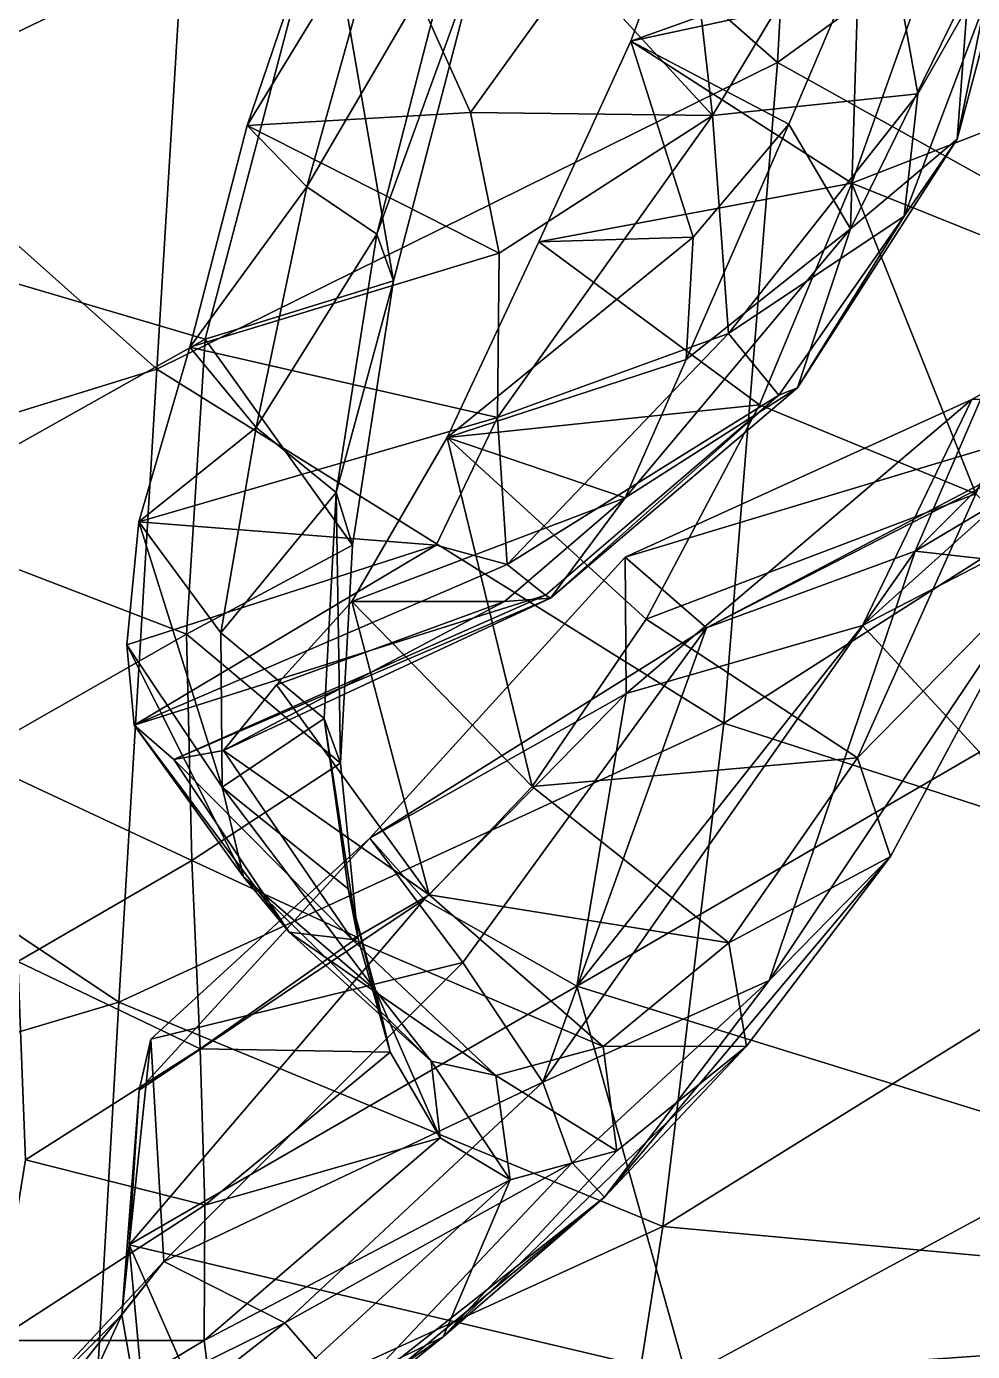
# Model space of a CAD drawing. Extents: x -4.77 to 4.77, y -2.48 to 3.3.
# Drawn here: x 0.1919 to 0.3379, y -2.2647 to -2.0602 of the extents above; entities that cross this region are included whole.
import ezdxf

# ---------------------------------------------------------------- set-up
doc = ezdxf.new("R2010")
doc.units = 0

msp = doc.modelspace()

# ---------------------------------------------------------------- linework, layer by layer
for points in [[(0.21959, -1.98803, 0.45729), (0.30777, -2.06572, 0.36806), (0.31471, -1.94046, 0.43258)], [(0.21959, -1.98803, -0.45729), (0.31471, -1.94046, -0.43258), (0.30777, -2.06572, -0.36806)], [(0.31471, -1.94046, 0.43258), (0.30777, -2.06572, 0.36806), (0.39914, -1.99961, 0.33497)], [(0.31471, -1.94046, -0.43258), (0.39914, -1.99961, -0.33497), (0.30777, -2.06572, -0.36806)], [(0.11064, -2.02273, 0.47159), (0.21199, -2.11304, 0.38892), (0.21959, -1.98803, 0.45729)], [(0.11064, -2.02273, -0.47159), (0.21959, -1.98803, -0.45729), (0.21199, -2.11304, -0.38892)], [(0.21959, -1.98803, 0.45729), (0.21199, -2.11304, 0.38892), (0.30777, -2.06572, 0.36806)], [(0.21959, -1.98803, -0.45729), (0.30777, -2.06572, -0.36806), (0.21199, -2.11304, -0.38892)], [(0.14024, -2.08507, -1.29008), (0.13511, -2.0132, -1.30962), (0.19929, -1.99957, -1.28112)], [(0.14024, -2.08507, 1.29008), (0.19929, -1.99957, 1.28112), (0.13511, -2.0132, 1.30962)], [(0.14024, -2.08507, -1.29008), (0.19929, -1.99957, -1.28112), (0.23794, -2.03824, -1.24813)], [(0.14024, -2.08507, 1.29008), (0.23794, -2.03824, 1.24813), (0.19929, -1.99957, 1.28112)], [(0.30777, -2.06572, 0.36806), (0.38863, -2.11081, 0.26581), (0.39914, -1.99961, 0.33497)], [(0.30777, -2.06572, -0.36806), (0.39914, -1.99961, -0.33497), (0.38863, -2.11081, -0.26581)], [(0.29776, -2.07392, -1.13337), (0.2766, -2.05091, -1.16035), (0.29159, -2.01971, -1.15413)], [(0.29776, -2.07392, 1.13337), (0.29159, -2.01971, 1.15413), (0.2766, -2.05091, 1.16035)], [(0.29776, -2.07392, -1.13337), (0.29159, -2.01971, -1.15413), (0.3226, -2.03257, -1.11834)], [(0.29776, -2.07392, 1.13337), (0.3226, -2.03257, 1.11834), (0.29159, -2.01971, 1.15413)], [(0.11064, -2.02273, 0.47159), (0.10801, -2.14518, 0.40056), (0.21199, -2.11304, 0.38892)], [(0.11064, -2.02273, -0.47159), (0.21199, -2.11304, -0.38892), (0.10801, -2.14518, -0.40056)], [(0.34675, -2.02274, -1.01681), (0.33551, -2.07756, -1.03343), (0.34432, -2.04453, -1.05371)], [(0.34675, -2.02274, -1.01681), (0.33724, -2.05423, -0.99288), (0.33551, -2.07756, -1.03343)], [(0.34675, -2.02274, 1.01681), (0.34432, -2.04453, 1.05371), (0.33551, -2.07756, 1.03343)], [(0.34675, -2.02274, 1.01681), (0.33551, -2.07756, 1.03343), (0.33724, -2.05423, 0.99288)], [(0.22591, -2.07542, -1.18344), (0.24779, -2.0396, -1.20079), (0.24115, -2.0307, -1.18808)], [(0.26039, -2.07344, -1.16181), (0.22591, -2.07542, -1.18344), (0.24115, -2.0307, -1.18808)], [(0.22591, -2.07542, 1.18344), (0.24115, -2.0307, 1.18808), (0.24779, -2.0396, 1.20079)], [(0.26039, -2.07344, 1.16181), (0.24115, -2.0307, 1.18808), (0.22591, -2.07542, 1.18344)], [(0.26039, -2.07344, -1.16181), (0.24115, -2.0307, -1.18808), (0.2766, -2.05091, -1.16035)], [(0.26039, -2.07344, 1.16181), (0.2766, -2.05091, 1.16035), (0.24115, -2.0307, 1.18808)], [(0.32945, -2.07056, -1.08479), (0.29776, -2.07392, -1.13337), (0.3226, -2.03257, -1.11834)], [(0.32945, -2.07056, 1.08479), (0.3226, -2.03257, 1.11834), (0.29776, -2.07392, 1.13337)], [(0.3226, -2.03257, -1.11834), (0.34432, -2.04453, -1.05371), (0.32945, -2.07056, -1.08479)], [(0.3226, -2.03257, 1.11834), (0.32945, -2.07056, 1.08479), (0.34432, -2.04453, 1.05371)], [(0.33054, -2.05266, -0.89697), (0.28513, -2.06242, -0.91318), (0.29483, -2.03596, -0.91478)], [(0.32033, -2.04983, -0.95358), (0.29483, -2.03596, -0.91478), (0.28513, -2.06242, -0.91318)], [(0.33054, -2.05266, 0.89697), (0.29483, -2.03596, 0.91478), (0.28513, -2.06242, 0.91318)], [(0.32033, -2.04983, 0.95358), (0.28513, -2.06242, 0.91318), (0.29483, -2.03596, 0.91478)], [(0.14024, -2.08507, -1.29008), (0.23794, -2.03824, -1.24813), (0.21945, -2.10845, -1.23607)], [(0.14024, -2.08507, 1.29008), (0.21945, -2.10845, 1.23607), (0.23794, -2.03824, 1.24813)], [(0.23794, -2.03824, -1.24813), (0.2485, -2.09941, -1.21469), (0.21945, -2.10845, -1.23607)], [(0.23794, -2.03824, 1.24813), (0.21945, -2.10845, 1.23607), (0.2485, -2.09941, 1.21469)], [(0.23794, -2.03824, -1.24813), (0.26168, -2.04882, -1.22231), (0.2485, -2.09941, -1.21469)], [(0.23794, -2.03824, 1.24813), (0.2485, -2.09941, 1.21469), (0.26168, -2.04882, 1.22231)], [(0.22591, -2.07542, -1.18344), (0.23512, -2.08492, -1.19478), (0.24779, -2.0396, -1.20079)], [(0.22591, -2.07542, 1.18344), (0.24779, -2.0396, 1.20079), (0.23512, -2.08492, 1.19478)], [(0.23512, -2.08492, -1.19478), (0.25783, -2.04608, -1.21071), (0.24779, -2.0396, -1.20079)], [(0.23512, -2.08492, 1.19478), (0.24779, -2.0396, 1.20079), (0.25783, -2.04608, 1.21071)], [(0.33054, -2.05266, -0.89697), (0.37492, -2.03946, -0.89785), (0.36462, -2.06671, -0.89323)], [(0.33054, -2.05266, 0.89697), (0.36462, -2.06671, 0.89323), (0.37492, -2.03946, 0.89785)], [(0.34432, -2.04453, -1.05371), (0.32735, -2.08943, -1.06027), (0.32945, -2.07056, -1.08479)], [(0.34432, -2.04453, -1.05371), (0.33551, -2.07756, -1.03343), (0.32735, -2.08943, -1.06027)], [(0.34432, -2.04453, 1.05371), (0.32945, -2.07056, 1.08479), (0.32735, -2.08943, 1.06027)], [(0.34432, -2.04453, 1.05371), (0.32735, -2.08943, 1.06027), (0.33551, -2.07756, 1.03343)], [(0.23512, -2.08492, -1.19478), (0.24593, -2.09224, -1.20462), (0.25783, -2.04608, -1.21071)], [(0.23512, -2.08492, 1.19478), (0.25783, -2.04608, 1.21071), (0.24593, -2.09224, 1.20462)], [(0.26168, -2.04882, -1.22231), (0.25783, -2.04608, -1.21071), (0.24593, -2.09224, -1.20462)], [(0.26168, -2.04882, 1.22231), (0.24593, -2.09224, 1.20462), (0.25783, -2.04608, 1.21071)], [(0.26168, -2.04882, -1.22231), (0.24593, -2.09224, -1.20462), (0.2485, -2.09941, -1.21469)], [(0.26168, -2.04882, 1.22231), (0.2485, -2.09941, 1.21469), (0.24593, -2.09224, 1.20462)], [(0.29776, -2.07392, -1.13337), (0.26039, -2.07344, -1.16181), (0.2766, -2.05091, -1.16035)], [(0.29776, -2.07392, 1.13337), (0.2766, -2.05091, 1.16035), (0.26039, -2.07344, 1.16181)], [(0.32033, -2.04983, -0.95358), (0.28513, -2.06242, -0.91318), (0.30951, -2.07526, -0.95188)], [(0.32033, -2.04983, 0.95358), (0.30951, -2.07526, 0.95188), (0.28513, -2.06242, 0.91318)], [(0.32033, -2.04983, -0.95358), (0.30951, -2.07526, -0.95188), (0.31905, -2.09138, -0.98525)], [(0.32033, -2.04983, 0.95358), (0.31905, -2.09138, 0.98525), (0.30951, -2.07526, 0.95188)], [(0.32033, -2.04983, -0.95358), (0.31905, -2.09138, -0.98525), (0.33724, -2.05423, -0.99288)], [(0.32033, -2.04983, 0.95358), (0.33724, -2.05423, 0.99288), (0.31905, -2.09138, 0.98525)], [(0.33054, -2.05266, -0.89697), (0.31927, -2.08434, -0.8974), (0.28513, -2.06242, -0.91318)], [(0.33054, -2.05266, 0.89697), (0.28513, -2.06242, 0.91318), (0.31927, -2.08434, 0.8974)], [(0.36462, -2.06671, -0.89323), (0.31927, -2.08434, -0.8974), (0.33054, -2.05266, -0.89697)], [(0.36462, -2.06671, 0.89323), (0.33054, -2.05266, 0.89697), (0.31927, -2.08434, 0.8974)], [(0.33551, -2.07756, -1.03343), (0.33724, -2.05423, -0.99288), (0.31905, -2.09138, -0.98525)], [(0.33551, -2.07756, 1.03343), (0.31905, -2.09138, 0.98525), (0.33724, -2.05423, 0.99288)], [(0.31927, -2.08434, -0.8974), (0.27096, -2.09341, -0.92059), (0.28513, -2.06242, -0.91318)], [(0.28513, -2.06242, -0.91318), (0.27096, -2.09341, -0.92059), (0.29478, -2.09269, -0.94691)], [(0.31927, -2.08434, 0.8974), (0.28513, -2.06242, 0.91318), (0.27096, -2.09341, 0.92059)], [(0.28513, -2.06242, 0.91318), (0.29478, -2.09269, 0.94691), (0.27096, -2.09341, 0.92059)], [(0.28513, -2.06242, -0.91318), (0.29478, -2.09269, -0.94691), (0.30951, -2.07526, -0.95188)], [(0.28513, -2.06242, 0.91318), (0.30951, -2.07526, 0.95188), (0.29478, -2.09269, 0.94691)], [(0.21199, -2.11304, 0.38892), (0.29951, -2.16771, 0.29926), (0.30777, -2.06572, 0.36806)], [(0.21199, -2.11304, -0.38892), (0.30777, -2.06572, -0.36806), (0.29951, -2.16771, -0.29926)], [(0.30777, -2.06572, 0.36806), (0.29951, -2.16771, 0.29926), (0.38863, -2.11081, 0.26581)], [(0.30777, -2.06572, -0.36806), (0.38863, -2.11081, -0.26581), (0.29951, -2.16771, -0.29926)], [(0.36462, -2.06671, -0.89323), (0.35282, -2.09784, -0.89422), (0.31927, -2.08434, -0.8974)], [(0.36462, -2.06671, 0.89323), (0.31927, -2.08434, 0.8974), (0.35282, -2.09784, 0.89422)], [(0.32945, -2.07056, -1.08479), (0.30021, -2.10755, -1.09963), (0.29776, -2.07392, -1.13337)], [(0.32945, -2.07056, 1.08479), (0.29776, -2.07392, 1.13337), (0.30021, -2.10755, 1.09963)], [(0.30021, -2.10755, -1.09963), (0.32945, -2.07056, -1.08479), (0.32735, -2.08943, -1.06027)], [(0.30021, -2.10755, 1.09963), (0.32735, -2.08943, 1.06027), (0.32945, -2.07056, 1.08479)], [(0.22591, -2.07542, -1.18344), (0.26039, -2.07344, -1.16181), (0.26483, -2.09517, -1.14698)], [(0.22591, -2.07542, 1.18344), (0.26483, -2.09517, 1.14698), (0.26039, -2.07344, 1.16181)], [(0.29776, -2.07392, -1.13337), (0.26483, -2.09517, -1.14698), (0.26039, -2.07344, -1.16181)], [(0.29776, -2.07392, 1.13337), (0.26039, -2.07344, 1.16181), (0.26483, -2.09517, 1.14698)], [(0.22591, -2.07542, -1.18344), (0.26483, -2.09517, -1.14698), (0.2171, -2.10965, -1.16877)], [(0.2171, -2.10965, -1.16877), (0.23512, -2.08492, -1.19478), (0.22591, -2.07542, -1.18344)], [(0.22591, -2.07542, 1.18344), (0.2171, -2.10965, 1.16877), (0.26483, -2.09517, 1.14698)], [(0.2171, -2.10965, 1.16877), (0.22591, -2.07542, 1.18344), (0.23512, -2.08492, 1.19478)], [(0.26456, -2.12049, -1.12417), (0.29776, -2.07392, -1.13337), (0.30021, -2.10755, -1.09963)], [(0.26456, -2.12049, -1.12417), (0.26483, -2.09517, -1.14698), (0.29776, -2.07392, -1.13337)], [(0.26456, -2.12049, 1.12417), (0.30021, -2.10755, 1.09963), (0.29776, -2.07392, 1.13337)], [(0.26456, -2.12049, 1.12417), (0.29776, -2.07392, 1.13337), (0.26483, -2.09517, 1.14698)], [(0.30951, -2.07526, -0.95188), (0.29368, -2.11157, -0.96608), (0.31905, -2.09138, -0.98525)], [(0.30951, -2.07526, -0.95188), (0.29478, -2.09269, -0.94691), (0.29368, -2.11157, -0.96608)], [(0.30951, -2.07526, 0.95188), (0.31905, -2.09138, 0.98525), (0.29368, -2.11157, 0.96608)], [(0.30951, -2.07526, 0.95188), (0.29368, -2.11157, 0.96608), (0.29478, -2.09269, 0.94691)], [(0.33551, -2.07756, -1.03343), (0.31905, -2.09138, -0.98525), (0.31085, -2.11594, -1.0208)], [(0.32735, -2.08943, -1.06027), (0.33551, -2.07756, -1.03343), (0.31085, -2.11594, -1.0208)], [(0.33551, -2.07756, 1.03343), (0.31085, -2.11594, 1.0208), (0.31905, -2.09138, 0.98525)], [(0.32735, -2.08943, 1.06027), (0.31085, -2.11594, 1.0208), (0.33551, -2.07756, 1.03343)], [(0.32093, -2.15261, -0.58774), (0.3977, -2.08355, -0.5024), (0.38436, -2.11975, -0.46991)], [(0.32093, -2.15261, -0.58774), (0.33777, -2.11775, -0.61862), (0.3977, -2.08355, -0.5024)], [(0.32093, -2.15261, 0.58774), (0.38436, -2.11975, 0.46991), (0.3977, -2.08355, 0.5024)], [(0.32093, -2.15261, 0.58774), (0.3977, -2.08355, 0.5024), (0.33777, -2.11775, 0.61862)], [(0.36664, -2.1173, -0.62365), (0.3977, -2.08355, -0.5024), (0.33777, -2.11775, -0.61862)], [(0.36664, -2.1173, 0.62365), (0.33777, -2.11775, 0.61862), (0.3977, -2.08355, 0.5024)], [(0.14024, -2.08507, -1.29008), (0.21945, -2.10845, -1.23607), (0.1701, -2.13611, -1.25306)], [(0.14024, -2.08507, 1.29008), (0.1701, -2.13611, 1.25306), (0.21945, -2.10845, 1.23607)], [(0.2171, -2.10965, -1.16877), (0.22731, -2.12208, -1.1781), (0.23512, -2.08492, -1.19478)], [(0.2171, -2.10965, 1.16877), (0.23512, -2.08492, 1.19478), (0.22731, -2.12208, 1.1781)], [(0.22731, -2.12208, -1.1781), (0.24593, -2.09224, -1.20462), (0.23512, -2.08492, -1.19478)], [(0.22731, -2.12208, 1.1781), (0.23512, -2.08492, 1.19478), (0.24593, -2.09224, 1.20462)], [(0.31927, -2.08434, -0.8974), (0.30503, -2.11855, -0.90626), (0.27096, -2.09341, -0.92059)], [(0.31927, -2.08434, 0.8974), (0.27096, -2.09341, 0.92059), (0.30503, -2.11855, 0.90626)], [(0.33842, -2.1323, -0.90288), (0.30503, -2.11855, -0.90626), (0.31927, -2.08434, -0.8974)], [(0.33842, -2.1323, 0.90288), (0.31927, -2.08434, 0.8974), (0.30503, -2.11855, 0.90626)], [(0.33842, -2.1323, -0.90288), (0.31927, -2.08434, -0.8974), (0.35282, -2.09784, -0.89422)], [(0.33842, -2.1323, 0.90288), (0.35282, -2.09784, 0.89422), (0.31927, -2.08434, 0.8974)], [(0.30021, -2.10755, -1.09963), (0.32735, -2.08943, -1.06027), (0.308, -2.11709, -1.06021)], [(0.30021, -2.10755, 1.09963), (0.308, -2.11709, 1.06021), (0.32735, -2.08943, 1.06027)], [(0.32735, -2.08943, -1.06027), (0.31085, -2.11594, -1.0208), (0.308, -2.11709, -1.06021)], [(0.32735, -2.08943, 1.06027), (0.308, -2.11709, 1.06021), (0.31085, -2.11594, 1.0208)], [(0.28427, -2.13294, -0.99011), (0.31905, -2.09138, -0.98525), (0.29368, -2.11157, -0.96608)], [(0.28427, -2.13294, -0.99011), (0.31085, -2.11594, -1.0208), (0.31905, -2.09138, -0.98525)], [(0.28427, -2.13294, 0.99011), (0.29368, -2.11157, 0.96608), (0.31905, -2.09138, 0.98525)], [(0.28427, -2.13294, 0.99011), (0.31905, -2.09138, 0.98525), (0.31085, -2.11594, 1.0208)], [(0.22731, -2.12208, -1.1781), (0.23965, -2.13209, -1.18783), (0.24593, -2.09224, -1.20462)], [(0.22731, -2.12208, 1.1781), (0.24593, -2.09224, 1.20462), (0.23965, -2.13209, 1.18783)], [(0.23965, -2.13209, -1.18783), (0.2485, -2.09941, -1.21469), (0.24593, -2.09224, -1.20462)], [(0.23965, -2.13209, 1.18783), (0.24593, -2.09224, 1.20462), (0.2485, -2.09941, 1.21469)], [(0.25681, -2.12362, -0.93762), (0.29478, -2.09269, -0.94691), (0.27096, -2.09341, -0.92059)], [(0.25681, -2.12362, -0.93762), (0.29368, -2.11157, -0.96608), (0.29478, -2.09269, -0.94691)], [(0.25681, -2.12362, 0.93762), (0.27096, -2.09341, 0.92059), (0.29478, -2.09269, 0.94691)], [(0.25681, -2.12362, 0.93762), (0.29478, -2.09269, 0.94691), (0.29368, -2.11157, 0.96608)], [(0.30503, -2.11855, -0.90626), (0.25681, -2.12362, -0.93762), (0.27096, -2.09341, -0.92059)], [(0.30503, -2.11855, 0.90626), (0.27096, -2.09341, 0.92059), (0.25681, -2.12362, 0.93762)], [(0.26456, -2.12049, -1.12417), (0.2171, -2.10965, -1.16877), (0.26483, -2.09517, -1.14698)], [(0.26456, -2.12049, 1.12417), (0.26483, -2.09517, 1.14698), (0.2171, -2.10965, 1.16877)], [(0.32903, -2.14117, -0.80761), (0.36495, -2.10512, -0.8793), (0.34824, -2.09663, -0.80551)], [(0.40043, -2.09865, -0.63368), (0.32903, -2.14117, -0.80761), (0.34824, -2.09663, -0.80551)], [(0.32903, -2.14117, 0.80761), (0.34824, -2.09663, 0.80551), (0.36495, -2.10512, 0.8793)], [(0.40043, -2.09865, 0.63368), (0.34824, -2.09663, 0.80551), (0.32903, -2.14117, 0.80761)], [(0.24219, -2.1402, -1.19751), (0.21945, -2.10845, -1.23607), (0.2485, -2.09941, -1.21469)], [(0.24219, -2.1402, 1.19751), (0.2485, -2.09941, 1.21469), (0.21945, -2.10845, 1.23607)], [(0.23965, -2.13209, -1.18783), (0.24219, -2.1402, -1.19751), (0.2485, -2.09941, -1.21469)], [(0.23965, -2.13209, 1.18783), (0.2485, -2.09941, 1.21469), (0.24219, -2.1402, 1.19751)], [(0.29682, -2.15298, -0.756), (0.40043, -2.09865, -0.63368), (0.36664, -2.1173, -0.62365)], [(0.29682, -2.15298, -0.756), (0.32903, -2.14117, -0.80761), (0.40043, -2.09865, -0.63368)], [(0.29682, -2.15298, 0.756), (0.36664, -2.1173, 0.62365), (0.40043, -2.09865, 0.63368)], [(0.29682, -2.15298, 0.756), (0.40043, -2.09865, 0.63368), (0.32903, -2.14117, 0.80761)], [(0.32903, -2.14117, -0.80761), (0.34932, -2.14341, -0.8888), (0.36495, -2.10512, -0.8793)], [(0.32903, -2.14117, 0.80761), (0.36495, -2.10512, 0.8793), (0.34932, -2.14341, 0.8888)], [(0.1701, -2.13611, -1.25306), (0.21945, -2.10845, -1.23607), (0.21655, -2.15398, -1.21098)], [(0.1701, -2.13611, 1.25306), (0.21655, -2.15398, 1.21098), (0.21945, -2.10845, 1.23607)], [(0.24219, -2.1402, -1.19751), (0.21655, -2.15398, -1.21098), (0.21945, -2.10845, -1.23607)], [(0.24219, -2.1402, 1.19751), (0.21945, -2.10845, 1.23607), (0.21655, -2.15398, 1.21098)], [(0.26605, -2.14322, -1.08477), (0.26456, -2.12049, -1.12417), (0.30021, -2.10755, -1.09963)], [(0.26605, -2.14322, 1.08477), (0.30021, -2.10755, 1.09963), (0.26456, -2.12049, 1.12417)], [(0.26605, -2.14322, -1.08477), (0.30021, -2.10755, -1.09963), (0.308, -2.11709, -1.06021)], [(0.26605, -2.14322, 1.08477), (0.308, -2.11709, 1.06021), (0.30021, -2.10755, 1.09963)], [(0.2092, -2.13664, -1.13663), (0.22731, -2.12208, -1.1781), (0.2171, -2.10965, -1.16877)], [(0.26456, -2.12049, -1.12417), (0.2092, -2.13664, -1.13663), (0.2171, -2.10965, -1.16877)], [(0.2092, -2.13664, 1.13663), (0.2171, -2.10965, 1.16877), (0.22731, -2.12208, 1.1781)], [(0.26456, -2.12049, 1.12417), (0.2171, -2.10965, 1.16877), (0.2092, -2.13664, 1.13663)], [(0.28427, -2.13294, -0.99011), (0.29368, -2.11157, -0.96608), (0.25681, -2.12362, -0.93762)], [(0.28427, -2.13294, 0.99011), (0.25681, -2.12362, 0.93762), (0.29368, -2.11157, 0.96608)], [(0.29951, -2.16771, 0.29926), (0.37554, -2.19236, 0.20212), (0.38863, -2.11081, 0.26581)], [(0.29951, -2.16771, -0.29926), (0.38863, -2.11081, -0.26581), (0.37554, -2.19236, -0.20212)], [(0.10801, -2.14518, 0.40056), (0.20611, -2.21076, 0.31809), (0.21199, -2.11304, 0.38892)], [(0.10801, -2.14518, -0.40056), (0.21199, -2.11304, -0.38892), (0.20611, -2.21076, -0.31809)], [(0.21199, -2.11304, 0.38892), (0.20611, -2.21076, 0.31809), (0.29951, -2.16771, 0.29926)], [(0.21199, -2.11304, -0.38892), (0.29951, -2.16771, -0.29926), (0.20611, -2.21076, -0.31809)], [(0.27274, -2.14841, -1.02422), (0.31085, -2.11594, -1.0208), (0.28427, -2.13294, -0.99011)], [(0.308, -2.11709, -1.06021), (0.31085, -2.11594, -1.0208), (0.27274, -2.14841, -1.02422)], [(0.27274, -2.14841, 1.02422), (0.28427, -2.13294, 0.99011), (0.31085, -2.11594, 1.0208)], [(0.308, -2.11709, 1.06021), (0.27274, -2.14841, 1.02422), (0.31085, -2.11594, 1.0208)], [(0.30503, -2.11855, -0.90626), (0.28752, -2.15163, -0.92573), (0.25681, -2.12362, -0.93762)], [(0.30503, -2.11855, 0.90626), (0.25681, -2.12362, 0.93762), (0.28752, -2.15163, 0.92573)], [(0.26605, -2.14322, -1.08477), (0.308, -2.11709, -1.06021), (0.27199, -2.14795, -1.05416)], [(0.26605, -2.14322, 1.08477), (0.27199, -2.14795, 1.05416), (0.308, -2.11709, 1.06021)], [(0.308, -2.11709, -1.06021), (0.27274, -2.14841, -1.02422), (0.27199, -2.14795, -1.05416)], [(0.308, -2.11709, 1.06021), (0.27199, -2.14795, 1.05416), (0.27274, -2.14841, 1.02422)], [(0.36664, -2.1173, -0.62365), (0.28426, -2.14205, -0.72059), (0.29682, -2.15298, -0.756)], [(0.36664, -2.1173, -0.62365), (0.33777, -2.11775, -0.61862), (0.28426, -2.14205, -0.72059)], [(0.36664, -2.1173, 0.62365), (0.29682, -2.15298, 0.756), (0.28426, -2.14205, 0.72059)], [(0.36664, -2.1173, 0.62365), (0.28426, -2.14205, 0.72059), (0.33777, -2.11775, 0.61862)], [(0.33777, -2.11775, -0.61862), (0.28444, -2.16312, -0.6606), (0.28426, -2.14205, -0.72059)], [(0.33777, -2.11775, 0.61862), (0.28426, -2.14205, 0.72059), (0.28444, -2.16312, 0.6606)], [(0.33777, -2.11775, -0.61862), (0.32093, -2.15261, -0.58774), (0.28444, -2.16312, -0.6606)], [(0.33777, -2.11775, 0.61862), (0.28444, -2.16312, 0.6606), (0.32093, -2.15261, 0.58774)], [(0.33842, -2.1323, -0.90288), (0.28752, -2.15163, -0.92573), (0.30503, -2.11855, -0.90626)], [(0.33842, -2.1323, 0.90288), (0.30503, -2.11855, 0.90626), (0.28752, -2.15163, 0.92573)], [(0.25508, -2.14021, -1.10356), (0.2092, -2.13664, -1.13663), (0.26456, -2.12049, -1.12417)], [(0.25508, -2.14021, 1.10356), (0.26456, -2.12049, 1.12417), (0.2092, -2.13664, 1.13663)], [(0.26605, -2.14322, -1.08477), (0.25508, -2.14021, -1.10356), (0.26456, -2.12049, -1.12417)], [(0.26605, -2.14322, 1.08477), (0.26456, -2.12049, 1.12417), (0.25508, -2.14021, 1.10356)], [(0.33898, -2.17218, -0.4994), (0.32093, -2.15261, -0.58774), (0.38436, -2.11975, -0.46991)], [(0.33898, -2.17218, 0.4994), (0.38436, -2.11975, 0.46991), (0.32093, -2.15261, 0.58774)], [(0.2092, -2.13664, -1.13663), (0.22187, -2.15377, -1.15044), (0.22731, -2.12208, -1.1781)], [(0.2092, -2.13664, 1.13663), (0.22731, -2.12208, 1.1781), (0.22187, -2.15377, 1.15044)], [(0.22187, -2.15377, -1.15044), (0.23965, -2.13209, -1.18783), (0.22731, -2.12208, -1.1781)], [(0.22187, -2.15377, 1.15044), (0.22731, -2.12208, 1.1781), (0.23965, -2.13209, 1.18783)], [(0.28427, -2.13294, -0.99011), (0.25681, -2.12362, -0.93762), (0.24211, -2.14893, -0.96207)], [(0.25681, -2.12362, -0.93762), (0.26992, -2.17747, -0.95395), (0.24211, -2.14893, -0.96207)], [(0.28427, -2.13294, 0.99011), (0.24211, -2.14893, 0.96207), (0.25681, -2.12362, 0.93762)], [(0.25681, -2.12362, 0.93762), (0.24211, -2.14893, 0.96207), (0.26992, -2.17747, 0.95395)], [(0.25681, -2.12362, -0.93762), (0.28752, -2.15163, -0.92573), (0.26992, -2.17747, -0.95395)], [(0.25681, -2.12362, 0.93762), (0.26992, -2.17747, 0.95395), (0.28752, -2.15163, 0.92573)], [(0.22187, -2.15377, -1.15044), (0.23783, -2.16699, -1.16203), (0.23965, -2.13209, -1.18783)], [(0.22187, -2.15377, 1.15044), (0.23965, -2.13209, 1.18783), (0.23783, -2.16699, 1.16203)], [(0.24036, -2.17385, -1.17242), (0.23965, -2.13209, -1.18783), (0.23783, -2.16699, -1.16203)], [(0.24036, -2.17385, 1.17242), (0.23783, -2.16699, 1.16203), (0.23965, -2.13209, 1.18783)], [(0.24036, -2.17385, -1.17242), (0.24219, -2.1402, -1.19751), (0.23965, -2.13209, -1.18783)], [(0.24036, -2.17385, 1.17242), (0.23965, -2.13209, 1.18783), (0.24219, -2.1402, 1.19751)], [(0.24211, -2.14893, -0.96207), (0.26564, -2.14892, -1.00281), (0.28427, -2.13294, -0.99011)], [(0.24211, -2.14893, 0.96207), (0.28427, -2.13294, 0.99011), (0.26564, -2.14892, 1.00281)], [(0.27274, -2.14841, -1.02422), (0.28427, -2.13294, -0.99011), (0.26564, -2.14892, -1.00281)], [(0.27274, -2.14841, 1.02422), (0.26564, -2.14892, 1.00281), (0.28427, -2.13294, 0.99011)], [(0.33842, -2.1323, -0.90288), (0.32014, -2.17305, -0.92599), (0.28752, -2.15163, -0.92573)], [(0.33842, -2.1323, 0.90288), (0.28752, -2.15163, 0.92573), (0.32014, -2.17305, 0.92599)], [(0.34932, -2.14341, -0.8888), (0.32014, -2.17305, -0.92599), (0.33842, -2.1323, -0.90288)], [(0.34932, -2.14341, 0.8888), (0.33842, -2.1323, 0.90288), (0.32014, -2.17305, 0.92599)], [(0.1701, -2.13611, -1.25306), (0.21655, -2.15398, -1.21098), (0.18324, -2.17296, -1.22122)], [(0.1701, -2.13611, 1.25306), (0.18324, -2.17296, 1.22122), (0.21655, -2.15398, 1.21098)], [(0.22206, -2.17755, -1.11901), (0.2092, -2.13664, -1.13663), (0.20738, -2.1556, -1.10637)], [(0.25508, -2.14021, -1.10356), (0.20738, -2.1556, -1.10637), (0.2092, -2.13664, -1.13663)], [(0.22206, -2.17755, 1.11901), (0.20738, -2.1556, 1.10637), (0.2092, -2.13664, 1.13663)], [(0.25508, -2.14021, 1.10356), (0.2092, -2.13664, 1.13663), (0.20738, -2.1556, 1.10637)], [(0.22206, -2.17755, -1.11901), (0.22187, -2.15377, -1.15044), (0.2092, -2.13664, -1.13663)], [(0.22206, -2.17755, 1.11901), (0.2092, -2.13664, 1.13663), (0.22187, -2.15377, 1.15044)], [(0.20847, -2.16802, -1.07619), (0.20738, -2.1556, -1.10637), (0.25508, -2.14021, -1.10356)], [(0.20847, -2.16802, 1.07619), (0.25508, -2.14021, 1.10356), (0.20738, -2.1556, 1.10637)], [(0.20847, -2.16802, -1.07619), (0.25508, -2.14021, -1.10356), (0.26605, -2.14322, -1.08477)], [(0.20847, -2.16802, 1.07619), (0.26605, -2.14322, 1.08477), (0.25508, -2.14021, 1.10356)], [(0.24036, -2.17385, -1.17242), (0.21655, -2.15398, -1.21098), (0.24219, -2.1402, -1.19751)], [(0.24036, -2.17385, 1.17242), (0.24219, -2.1402, 1.19751), (0.21655, -2.15398, 1.21098)], [(0.29682, -2.15298, -0.756), (0.27156, -2.22313, -0.81752), (0.32903, -2.14117, -0.80761)], [(0.3065, -2.20743, -0.88738), (0.32903, -2.14117, -0.80761), (0.27156, -2.22313, -0.81752)], [(0.29682, -2.15298, 0.756), (0.32903, -2.14117, 0.80761), (0.27156, -2.22313, 0.81752)], [(0.3065, -2.20743, 0.88738), (0.27156, -2.22313, 0.81752), (0.32903, -2.14117, 0.80761)], [(0.3065, -2.20743, -0.88738), (0.34932, -2.14341, -0.8888), (0.32903, -2.14117, -0.80761)], [(0.3065, -2.20743, 0.88738), (0.32903, -2.14117, 0.80761), (0.34932, -2.14341, 0.8888)], [(0.20847, -2.16802, -1.07619), (0.26605, -2.14322, -1.08477), (0.27199, -2.14795, -1.05416)], [(0.20847, -2.16802, 1.07619), (0.27199, -2.14795, 1.05416), (0.26605, -2.14322, 1.08477)], [(0.24486, -2.18542, -0.71567), (0.28426, -2.14205, -0.72059), (0.28444, -2.16312, -0.6606)], [(0.29682, -2.15298, -0.756), (0.28426, -2.14205, -0.72059), (0.24486, -2.18542, -0.71567)], [(0.24486, -2.18542, 0.71567), (0.28444, -2.16312, 0.6606), (0.28426, -2.14205, 0.72059)], [(0.29682, -2.15298, 0.756), (0.24486, -2.18542, 0.71567), (0.28426, -2.14205, 0.72059)], [(0.10801, -2.14518, 0.40056), (0.105, -2.24086, 0.32731), (0.20611, -2.21076, 0.31809)], [(0.10801, -2.14518, -0.40056), (0.20611, -2.21076, -0.31809), (0.105, -2.24086, -0.32731)], [(0.3065, -2.20743, -0.88738), (0.32522, -2.18827, -0.9196), (0.34932, -2.14341, -0.8888)], [(0.3065, -2.20743, 0.88738), (0.34932, -2.14341, 0.8888), (0.32522, -2.18827, 0.9196)], [(0.34932, -2.14341, -0.8888), (0.32522, -2.18827, -0.9196), (0.32014, -2.17305, -0.92599)], [(0.34932, -2.14341, 0.8888), (0.32014, -2.17305, 0.92599), (0.32522, -2.18827, 0.9196)], [(0.20847, -2.16802, -1.07619), (0.27199, -2.14795, -1.05416), (0.21463, -2.17329, -1.0409)], [(0.20847, -2.16802, 1.07619), (0.21463, -2.17329, 1.0409), (0.27199, -2.14795, 1.05416)], [(0.27274, -2.14841, -1.02422), (0.21463, -2.17329, -1.0409), (0.27199, -2.14795, -1.05416)], [(0.27274, -2.14841, 1.02422), (0.27199, -2.14795, 1.05416), (0.21463, -2.17329, 1.0409)], [(0.27274, -2.14841, -1.02422), (0.22228, -2.17193, -1.01221), (0.21463, -2.17329, -1.0409)], [(0.27274, -2.14841, 1.02422), (0.21463, -2.17329, 1.0409), (0.22228, -2.17193, 1.01221)], [(0.22228, -2.17193, -1.01221), (0.27274, -2.14841, -1.02422), (0.26564, -2.14892, -1.00281)], [(0.22228, -2.17193, 1.01221), (0.26564, -2.14892, 1.00281), (0.27274, -2.14841, 1.02422)], [(0.22228, -2.17193, -1.01221), (0.26564, -2.14892, -1.00281), (0.23045, -2.16179, -0.98713)], [(0.22228, -2.17193, 1.01221), (0.23045, -2.16179, 0.98713), (0.26564, -2.14892, 1.00281)], [(0.24211, -2.14893, -0.96207), (0.23045, -2.16179, -0.98713), (0.26564, -2.14892, -1.00281)], [(0.24211, -2.14893, 0.96207), (0.26564, -2.14892, 1.00281), (0.23045, -2.16179, 0.98713)], [(0.24211, -2.14893, -0.96207), (0.25401, -2.19417, -0.98799), (0.23045, -2.16179, -0.98713)], [(0.24211, -2.14893, 0.96207), (0.23045, -2.16179, 0.98713), (0.25401, -2.19417, 0.98799)], [(0.24211, -2.14893, -0.96207), (0.26992, -2.17747, -0.95395), (0.25401, -2.19417, -0.98799)], [(0.24211, -2.14893, 0.96207), (0.25401, -2.19417, 0.98799), (0.26992, -2.17747, 0.95395)], [(0.29682, -2.15298, -0.756), (0.24486, -2.18542, -0.71567), (0.25923, -2.20465, -0.76419)], [(0.29682, -2.15298, 0.756), (0.25923, -2.20465, 0.76419), (0.24486, -2.18542, 0.71567)], [(0.29682, -2.15298, -0.756), (0.25923, -2.20465, -0.76419), (0.27156, -2.22313, -0.81752)], [(0.29682, -2.15298, 0.756), (0.27156, -2.22313, 0.81752), (0.25923, -2.20465, 0.76419)], [(0.32014, -2.17305, -0.92599), (0.26992, -2.17747, -0.95395), (0.28752, -2.15163, -0.92573)], [(0.32014, -2.17305, 0.92599), (0.28752, -2.15163, 0.92573), (0.26992, -2.17747, 0.95395)], [(0.33898, -2.17218, -0.4994), (0.27683, -2.20829, -0.59), (0.32093, -2.15261, -0.58774)], [(0.28444, -2.16312, -0.6606), (0.32093, -2.15261, -0.58774), (0.27683, -2.20829, -0.59)], [(0.33898, -2.17218, 0.4994), (0.32093, -2.15261, 0.58774), (0.27683, -2.20829, 0.59)], [(0.28444, -2.16312, 0.6606), (0.27683, -2.20829, 0.59), (0.32093, -2.15261, 0.58774)], [(0.18324, -2.17296, -1.22122), (0.21655, -2.15398, -1.21098), (0.21741, -2.18887, -1.18161)], [(0.18324, -2.17296, 1.22122), (0.21741, -2.18887, 1.18161), (0.21655, -2.15398, 1.21098)], [(0.24036, -2.17385, -1.17242), (0.21741, -2.18887, -1.18161), (0.21655, -2.15398, -1.21098)], [(0.24036, -2.17385, 1.17242), (0.21655, -2.15398, 1.21098), (0.21741, -2.18887, 1.18161)], [(0.23783, -2.16699, -1.16203), (0.22187, -2.15377, -1.15044), (0.22206, -2.17755, -1.11901)], [(0.23783, -2.16699, 1.16203), (0.22206, -2.17755, 1.11901), (0.22187, -2.15377, 1.15044)], [(0.20738, -2.1556, -1.10637), (0.22537, -2.19141, -1.08926), (0.22206, -2.17755, -1.11901)], [(0.20738, -2.1556, -1.10637), (0.20847, -2.16802, -1.07619), (0.22537, -2.19141, -1.08926)], [(0.20738, -2.1556, 1.10637), (0.22206, -2.17755, 1.11901), (0.22537, -2.19141, 1.08926)], [(0.20738, -2.1556, 1.10637), (0.22537, -2.19141, 1.08926), (0.20847, -2.16802, 1.07619)], [(0.22228, -2.17193, -1.01221), (0.23045, -2.16179, -0.98713), (0.25401, -2.19417, -0.98799)], [(0.22228, -2.17193, 1.01221), (0.25401, -2.19417, 0.98799), (0.23045, -2.16179, 0.98713)], [(0.24486, -2.18542, -0.71567), (0.28444, -2.16312, -0.6606), (0.25324, -2.1949, -0.66316)], [(0.24486, -2.18542, 0.71567), (0.25324, -2.1949, 0.66316), (0.28444, -2.16312, 0.6606)], [(0.28444, -2.16312, -0.6606), (0.27683, -2.20829, -0.59), (0.25324, -2.1949, -0.66316)], [(0.28444, -2.16312, 0.6606), (0.25324, -2.1949, 0.66316), (0.27683, -2.20829, 0.59)], [(0.20611, -2.21076, 0.31809), (0.29009, -2.24536, 0.23145), (0.29951, -2.16771, 0.29926)], [(0.20611, -2.21076, -0.31809), (0.29951, -2.16771, -0.29926), (0.29009, -2.24536, -0.23145)], [(0.23783, -2.16699, -1.16203), (0.22206, -2.17755, -1.11901), (0.24151, -2.19327, -1.13255)], [(0.23783, -2.16699, 1.16203), (0.24151, -2.19327, 1.13255), (0.22206, -2.17755, 1.11901)], [(0.24303, -2.2008, -1.14232), (0.23783, -2.16699, -1.16203), (0.24151, -2.19327, -1.13255)], [(0.24303, -2.2008, -1.14232), (0.24036, -2.17385, -1.17242), (0.23783, -2.16699, -1.16203)], [(0.24303, -2.2008, 1.14232), (0.24151, -2.19327, 1.13255), (0.23783, -2.16699, 1.16203)], [(0.24303, -2.2008, 1.14232), (0.23783, -2.16699, 1.16203), (0.24036, -2.17385, 1.17242)], [(0.29951, -2.16771, 0.29926), (0.29009, -2.24536, 0.23145), (0.37554, -2.19236, 0.20212)], [(0.29951, -2.16771, -0.29926), (0.37554, -2.19236, -0.20212), (0.29009, -2.24536, -0.23145)], [(0.23241, -2.19997, -1.05416), (0.20847, -2.16802, -1.07619), (0.21463, -2.17329, -1.0409)], [(0.23241, -2.19997, -1.05416), (0.22537, -2.19141, -1.08926), (0.20847, -2.16802, -1.07619)], [(0.23241, -2.19997, 1.05416), (0.21463, -2.17329, 1.0409), (0.20847, -2.16802, 1.07619)], [(0.23241, -2.19997, 1.05416), (0.20847, -2.16802, 1.07619), (0.22537, -2.19141, 1.08926)], [(0.21463, -2.17329, -1.0409), (0.22228, -2.17193, -1.01221), (0.24214, -2.20108, -1.0211)], [(0.21463, -2.17329, 1.0409), (0.24214, -2.20108, 1.0211), (0.22228, -2.17193, 1.01221)], [(0.22228, -2.17193, -1.01221), (0.25401, -2.19417, -0.98799), (0.24214, -2.20108, -1.0211)], [(0.22228, -2.17193, 1.01221), (0.24214, -2.20108, 1.0211), (0.25401, -2.19417, 0.98799)], [(0.18324, -2.17296, -1.22122), (0.21741, -2.18887, -1.18161), (0.19054, -2.20448, -1.18898)], [(0.18324, -2.17296, 1.22122), (0.19054, -2.20448, 1.18898), (0.21741, -2.18887, 1.18161)], [(0.21463, -2.17329, -1.0409), (0.24214, -2.20108, -1.0211), (0.23241, -2.19997, -1.05416)], [(0.21463, -2.17329, 1.0409), (0.23241, -2.19997, 1.05416), (0.24214, -2.20108, 1.0211)], [(0.21741, -2.18887, -1.18161), (0.24036, -2.17385, -1.17242), (0.24303, -2.2008, -1.14232)], [(0.21741, -2.18887, 1.18161), (0.24303, -2.2008, 1.14232), (0.24036, -2.17385, 1.17242)], [(0.32014, -2.17305, -0.92599), (0.30026, -2.20161, -0.95834), (0.26992, -2.17747, -0.95395)], [(0.32014, -2.17305, 0.92599), (0.26992, -2.17747, 0.95395), (0.30026, -2.20161, 0.95834)], [(0.27683, -2.20829, -0.59), (0.33898, -2.17218, -0.4994), (0.35843, -2.23355, -0.51914)], [(0.27683, -2.20829, 0.59), (0.35843, -2.23355, 0.51914), (0.33898, -2.17218, 0.4994)], [(0.32522, -2.18827, -0.9196), (0.30026, -2.20161, -0.95834), (0.32014, -2.17305, -0.92599)], [(0.32522, -2.18827, 0.9196), (0.32014, -2.17305, 0.92599), (0.30026, -2.20161, 0.95834)], [(0.22206, -2.17755, -1.11901), (0.24575, -2.20891, -1.1031), (0.24151, -2.19327, -1.13255)], [(0.22206, -2.17755, -1.11901), (0.22537, -2.19141, -1.08926), (0.24575, -2.20891, -1.1031)], [(0.22206, -2.17755, 1.11901), (0.24151, -2.19327, 1.13255), (0.24575, -2.20891, 1.1031)], [(0.22206, -2.17755, 1.11901), (0.24575, -2.20891, 1.1031), (0.22537, -2.19141, 1.08926)], [(0.25401, -2.19417, -0.98799), (0.26992, -2.17747, -0.95395), (0.30026, -2.20161, -0.95834)], [(0.25401, -2.19417, 0.98799), (0.30026, -2.20161, 0.95834), (0.26992, -2.17747, 0.95395)], [(0.24486, -2.18542, -0.71567), (0.20924, -2.22434, -0.68666), (0.21104, -2.21645, -0.71244)], [(0.24486, -2.18542, -0.71567), (0.25324, -2.1949, -0.66316), (0.20924, -2.22434, -0.68666)], [(0.24486, -2.18542, 0.71567), (0.21104, -2.21645, 0.71244), (0.20924, -2.22434, 0.68666)], [(0.24486, -2.18542, 0.71567), (0.20924, -2.22434, 0.68666), (0.25324, -2.1949, 0.66316)], [(0.21104, -2.21645, -0.71244), (0.25923, -2.20465, -0.76419), (0.24486, -2.18542, -0.71567)], [(0.21104, -2.21645, 0.71244), (0.24486, -2.18542, 0.71567), (0.25923, -2.20465, 0.76419)], [(0.28106, -2.24085, -0.92582), (0.32522, -2.18827, -0.9196), (0.3065, -2.20743, -0.88738)], [(0.28106, -2.24085, -0.92582), (0.30298, -2.21757, -0.95694), (0.32522, -2.18827, -0.9196)], [(0.28106, -2.24085, 0.92582), (0.3065, -2.20743, 0.88738), (0.32522, -2.18827, 0.9196)], [(0.28106, -2.24085, 0.92582), (0.32522, -2.18827, 0.9196), (0.30298, -2.21757, 0.95694)], [(0.32522, -2.18827, -0.9196), (0.30298, -2.21757, -0.95694), (0.30026, -2.20161, -0.95834)], [(0.32522, -2.18827, 0.9196), (0.30026, -2.20161, 0.95834), (0.30298, -2.21757, 0.95694)], [(0.19054, -2.20448, -1.18898), (0.21741, -2.18887, -1.18161), (0.2187, -2.21797, -1.14901)], [(0.19054, -2.20448, 1.18898), (0.2187, -2.21797, 1.14901), (0.21741, -2.18887, 1.18161)], [(0.21741, -2.18887, -1.18161), (0.24303, -2.2008, -1.14232), (0.2187, -2.21797, -1.14901)], [(0.21741, -2.18887, 1.18161), (0.2187, -2.21797, 1.14901), (0.24303, -2.2008, 1.14232)], [(0.25433, -2.21987, -1.06911), (0.22537, -2.19141, -1.08926), (0.23241, -2.19997, -1.05416)], [(0.25433, -2.21987, -1.06911), (0.24575, -2.20891, -1.1031), (0.22537, -2.19141, -1.08926)], [(0.25433, -2.21987, 1.06911), (0.23241, -2.19997, 1.05416), (0.22537, -2.19141, 1.08926)], [(0.25433, -2.21987, 1.06911), (0.22537, -2.19141, 1.08926), (0.24575, -2.20891, 1.1031)], [(0.29009, -2.24536, 0.23145), (0.36465, -2.25221, 0.13949), (0.37554, -2.19236, 0.20212)], [(0.29009, -2.24536, -0.23145), (0.37554, -2.19236, -0.20212), (0.36465, -2.25221, -0.13949)], [(0.24151, -2.19327, -1.13255), (0.24802, -2.21848, -1.11264), (0.24303, -2.2008, -1.14232)], [(0.24151, -2.19327, -1.13255), (0.24575, -2.20891, -1.1031), (0.24802, -2.21848, -1.11264)], [(0.24151, -2.19327, 1.13255), (0.24303, -2.2008, 1.14232), (0.24802, -2.21848, 1.11264)], [(0.24151, -2.19327, 1.13255), (0.24802, -2.21848, 1.11264), (0.24575, -2.20891, 1.1031)], [(0.24214, -2.20108, -1.0211), (0.25401, -2.19417, -0.98799), (0.28089, -2.21759, -0.99549)], [(0.24214, -2.20108, 1.0211), (0.28089, -2.21759, 0.99549), (0.25401, -2.19417, 0.98799)], [(0.25401, -2.19417, -0.98799), (0.30026, -2.20161, -0.95834), (0.28089, -2.21759, -0.99549)], [(0.25401, -2.19417, 0.98799), (0.28089, -2.21759, 0.99549), (0.30026, -2.20161, 0.95834)], [(0.20773, -2.24819, -0.65384), (0.25324, -2.1949, -0.66316), (0.27683, -2.20829, -0.59)], [(0.20773, -2.24819, -0.65384), (0.20924, -2.22434, -0.68666), (0.25324, -2.1949, -0.66316)], [(0.20773, -2.24819, 0.65384), (0.27683, -2.20829, 0.59), (0.25324, -2.1949, 0.66316)], [(0.20773, -2.24819, 0.65384), (0.25324, -2.1949, 0.66316), (0.20924, -2.22434, 0.68666)], [(0.23241, -2.19997, -1.05416), (0.26431, -2.22208, -1.03329), (0.25433, -2.21987, -1.06911)], [(0.23241, -2.19997, -1.05416), (0.24214, -2.20108, -1.0211), (0.26431, -2.22208, -1.03329)], [(0.23241, -2.19997, 1.05416), (0.25433, -2.21987, 1.06911), (0.26431, -2.22208, 1.03329)], [(0.23241, -2.19997, 1.05416), (0.26431, -2.22208, 1.03329), (0.24214, -2.20108, 1.0211)], [(0.2187, -2.21797, -1.14901), (0.24303, -2.2008, -1.14232), (0.24802, -2.21848, -1.11264)], [(0.2187, -2.21797, 1.14901), (0.24802, -2.21848, 1.11264), (0.24303, -2.2008, 1.14232)], [(0.24214, -2.20108, -1.0211), (0.28089, -2.21759, -0.99549), (0.26431, -2.22208, -1.03329)], [(0.24214, -2.20108, 1.0211), (0.26431, -2.22208, 1.03329), (0.28089, -2.21759, 0.99549)], [(0.30298, -2.21757, -0.95694), (0.28089, -2.21759, -0.99549), (0.30026, -2.20161, -0.95834)], [(0.30298, -2.21757, 0.95694), (0.30026, -2.20161, 0.95834), (0.28089, -2.21759, 0.99549)], [(0.19054, -2.20448, -1.18898), (0.2187, -2.21797, -1.14901), (0.19174, -2.2351, -1.15372)], [(0.19054, -2.20448, 1.18898), (0.19174, -2.2351, 1.15372), (0.2187, -2.21797, 1.14901)], [(0.21104, -2.21645, -0.71244), (0.21309, -2.25077, -0.76777), (0.25923, -2.20465, -0.76419)], [(0.21104, -2.21645, 0.71244), (0.25923, -2.20465, 0.76419), (0.21309, -2.25077, 0.76777)], [(0.27156, -2.22313, -0.81752), (0.25923, -2.20465, -0.76419), (0.21309, -2.25077, -0.76777)], [(0.27156, -2.22313, 0.81752), (0.21309, -2.25077, 0.76777), (0.25923, -2.20465, 0.76419)], [(0.29375, -2.26856, -0.59792), (0.20773, -2.24819, -0.65384), (0.27683, -2.20829, -0.59)], [(0.29375, -2.26856, 0.59792), (0.27683, -2.20829, 0.59), (0.20773, -2.24819, 0.65384)], [(0.3065, -2.20743, -0.88738), (0.27156, -2.22313, -0.81752), (0.27609, -2.23556, -0.86358)], [(0.3065, -2.20743, 0.88738), (0.27609, -2.23556, 0.86358), (0.27156, -2.22313, 0.81752)], [(0.28106, -2.24085, -0.92582), (0.3065, -2.20743, -0.88738), (0.27609, -2.23556, -0.86358)], [(0.28106, -2.24085, 0.92582), (0.27609, -2.23556, 0.86358), (0.3065, -2.20743, 0.88738)], [(0.27683, -2.20829, -0.59), (0.35843, -2.23355, -0.51914), (0.29375, -2.26856, -0.59792)], [(0.27683, -2.20829, 0.59), (0.29375, -2.26856, 0.59792), (0.35843, -2.23355, 0.51914)], [(0.20183, -2.28567, 0.2466), (0.20611, -2.21076, 0.31809), (0.105, -2.24086, 0.32731)], [(0.20183, -2.28567, -0.2466), (0.105, -2.24086, -0.32731), (0.20611, -2.21076, -0.31809)], [(0.20611, -2.21076, 0.31809), (0.20183, -2.28567, 0.2466), (0.29009, -2.24536, 0.23145)], [(0.20611, -2.21076, -0.31809), (0.29009, -2.24536, -0.23145), (0.20183, -2.28567, -0.2466)], [(0.25572, -2.23172, -1.07838), (0.24575, -2.20891, -1.1031), (0.25433, -2.21987, -1.06911)], [(0.25572, -2.23172, -1.07838), (0.24802, -2.21848, -1.11264), (0.24575, -2.20891, -1.1031)], [(0.25572, -2.23172, 1.07838), (0.25433, -2.21987, 1.06911), (0.24575, -2.20891, 1.1031)], [(0.25572, -2.23172, 1.07838), (0.24575, -2.20891, 1.1031), (0.24802, -2.21848, 1.11264)], [(0.21104, -2.21645, -0.71244), (0.20658, -2.25903, -0.70708), (0.21309, -2.25077, -0.76777)], [(0.21104, -2.21645, -0.71244), (0.20924, -2.22434, -0.68666), (0.20658, -2.25903, -0.70708)], [(0.21104, -2.21645, 0.71244), (0.21309, -2.25077, 0.76777), (0.20658, -2.25903, 0.70708)], [(0.21104, -2.21645, 0.71244), (0.20658, -2.25903, 0.70708), (0.20924, -2.22434, 0.68666)], [(0.19174, -2.2351, -1.15372), (0.2187, -2.21797, -1.14901), (0.21941, -2.24211, -1.11429)], [(0.19174, -2.2351, 1.15372), (0.21941, -2.24211, 1.11429), (0.2187, -2.21797, 1.14901)], [(0.2187, -2.21797, -1.14901), (0.24802, -2.21848, -1.11264), (0.21941, -2.24211, -1.11429)], [(0.2187, -2.21797, 1.14901), (0.21941, -2.24211, 1.11429), (0.24802, -2.21848, 1.11264)], [(0.21941, -2.24211, -1.11429), (0.24802, -2.21848, -1.11264), (0.25572, -2.23172, -1.07838)], [(0.21941, -2.24211, 1.11429), (0.25572, -2.23172, 1.07838), (0.24802, -2.21848, 1.11264)], [(0.25619, -2.26241, -0.9719), (0.30298, -2.21757, -0.95694), (0.28106, -2.24085, -0.92582)], [(0.25619, -2.26241, -0.9719), (0.28301, -2.23369, -0.99874), (0.30298, -2.21757, -0.95694)], [(0.25619, -2.26241, 0.9719), (0.28106, -2.24085, 0.92582), (0.30298, -2.21757, 0.95694)], [(0.25619, -2.26241, 0.9719), (0.30298, -2.21757, 0.95694), (0.28301, -2.23369, 0.99874)], [(0.28301, -2.23369, -0.99874), (0.26431, -2.22208, -1.03329), (0.28089, -2.21759, -0.99549)], [(0.28301, -2.23369, 0.99874), (0.28089, -2.21759, 0.99549), (0.26431, -2.22208, 1.03329)], [(0.30298, -2.21757, -0.95694), (0.28301, -2.23369, -0.99874), (0.28089, -2.21759, -0.99549)], [(0.30298, -2.21757, 0.95694), (0.28089, -2.21759, 0.99549), (0.28301, -2.23369, 0.99874)], [(0.25433, -2.21987, -1.06911), (0.26653, -2.23817, -1.04019), (0.25572, -2.23172, -1.07838)], [(0.25433, -2.21987, -1.06911), (0.26431, -2.22208, -1.03329), (0.26653, -2.23817, -1.04019)], [(0.25433, -2.21987, 1.06911), (0.25572, -2.23172, 1.07838), (0.26653, -2.23817, 1.04019)], [(0.25433, -2.21987, 1.06911), (0.26653, -2.23817, 1.04019), (0.26431, -2.22208, 1.03329)], [(0.28301, -2.23369, -0.99874), (0.26653, -2.23817, -1.04019), (0.26431, -2.22208, -1.03329)], [(0.28301, -2.23369, 0.99874), (0.26431, -2.22208, 1.03329), (0.26653, -2.23817, 1.04019)], [(0.20658, -2.25903, -0.70708), (0.20924, -2.22434, -0.68666), (0.20773, -2.24819, -0.65384)], [(0.20658, -2.25903, 0.70708), (0.20773, -2.24819, 0.65384), (0.20924, -2.22434, 0.68666)], [(0.27156, -2.22313, -0.81752), (0.21309, -2.25077, -0.76777), (0.23177, -2.26024, -0.82074)], [(0.27156, -2.22313, 0.81752), (0.23177, -2.26024, 0.82074), (0.21309, -2.25077, 0.76777)], [(0.23177, -2.26024, -0.82074), (0.27609, -2.23556, -0.86358), (0.27156, -2.22313, -0.81752)], [(0.23177, -2.26024, 0.82074), (0.27156, -2.22313, 0.81752), (0.27609, -2.23556, 0.86358)], [(0.26653, -2.23817, -1.04019), (0.21932, -2.26298, -1.07505), (0.25572, -2.23172, -1.07838)], [(0.21941, -2.24211, -1.11429), (0.25572, -2.23172, -1.07838), (0.21932, -2.26298, -1.07505)], [(0.26653, -2.23817, 1.04019), (0.25572, -2.23172, 1.07838), (0.21932, -2.26298, 1.07505)], [(0.21941, -2.24211, 1.11429), (0.21932, -2.26298, 1.07505), (0.25572, -2.23172, 1.07838)], [(0.19174, -2.2351, -1.15372), (0.21941, -2.24211, -1.11429), (0.18715, -2.263, -1.11701)], [(0.19174, -2.2351, 1.15372), (0.18715, -2.263, 1.11701), (0.21941, -2.24211, 1.11429)], [(0.25619, -2.26241, -0.9719), (0.26653, -2.23817, -1.04019), (0.28301, -2.23369, -0.99874)], [(0.25619, -2.26241, 0.9719), (0.28301, -2.23369, 0.99874), (0.26653, -2.23817, 1.04019)], [(0.29375, -2.26856, -0.59792), (0.35843, -2.23355, -0.51914), (0.34062, -2.26523, -0.50061)], [(0.29375, -2.26856, 0.59792), (0.34062, -2.26523, 0.50061), (0.35843, -2.23355, 0.51914)], [(0.23177, -2.26024, -0.82074), (0.24179, -2.27182, -0.89091), (0.27609, -2.23556, -0.86358)], [(0.23177, -2.26024, 0.82074), (0.27609, -2.23556, 0.86358), (0.24179, -2.27182, 0.89091)], [(0.28106, -2.24085, -0.92582), (0.27609, -2.23556, -0.86358), (0.24179, -2.27182, -0.89091)], [(0.28106, -2.24085, 0.92582), (0.24179, -2.27182, 0.89091), (0.27609, -2.23556, 0.86358)], [(0.26653, -2.23817, -1.04019), (0.22141, -2.27956, -1.0237), (0.21932, -2.26298, -1.07505)], [(0.26653, -2.23817, 1.04019), (0.21932, -2.26298, 1.07505), (0.22141, -2.27956, 1.0237)], [(0.25619, -2.26241, -0.9719), (0.22141, -2.27956, -1.0237), (0.26653, -2.23817, -1.04019)], [(0.25619, -2.26241, 0.9719), (0.26653, -2.23817, 1.04019), (0.22141, -2.27956, 1.0237)], [(0.20183, -2.28567, 0.2466), (0.105, -2.24086, 0.32731), (0.10228, -2.3146, 0.25278)], [(0.20183, -2.28567, -0.2466), (0.10228, -2.3146, -0.25278), (0.105, -2.24086, -0.32731)], [(0.22067, -2.2909, -0.94563), (0.28106, -2.24085, -0.92582), (0.24179, -2.27182, -0.89091)], [(0.22067, -2.2909, -0.94563), (0.25619, -2.26241, -0.9719), (0.28106, -2.24085, -0.92582)], [(0.22067, -2.2909, 0.94563), (0.24179, -2.27182, 0.89091), (0.28106, -2.24085, 0.92582)], [(0.22067, -2.2909, 0.94563), (0.28106, -2.24085, 0.92582), (0.25619, -2.26241, 0.9719)], [(0.18715, -2.263, -1.11701), (0.21941, -2.24211, -1.11429), (0.21932, -2.26298, -1.07505)], [(0.18715, -2.263, 1.11701), (0.21932, -2.26298, 1.07505), (0.21941, -2.24211, 1.11429)], [(0.20183, -2.28567, 0.2466), (0.28085, -2.30427, 0.16446), (0.29009, -2.24536, 0.23145)], [(0.20183, -2.28567, -0.2466), (0.29009, -2.24536, -0.23145), (0.28085, -2.30427, -0.16446)], [(0.29009, -2.24536, 0.23145), (0.28085, -2.30427, 0.16446), (0.36465, -2.25221, 0.13949)], [(0.29009, -2.24536, -0.23145), (0.36465, -2.25221, -0.13949), (0.28085, -2.30427, -0.16446)], [(0.20658, -2.25903, -0.70708), (0.20773, -2.24819, -0.65384), (0.21103, -2.28416, -0.68716)], [(0.20658, -2.25903, 0.70708), (0.21103, -2.28416, 0.68716), (0.20773, -2.24819, 0.65384)], [(0.21103, -2.28416, -0.68716), (0.20773, -2.24819, -0.65384), (0.22999, -2.29884, -0.65223)], [(0.29375, -2.26856, -0.59792), (0.22999, -2.29884, -0.65223), (0.20773, -2.24819, -0.65384)], [(0.21103, -2.28416, 0.68716), (0.22999, -2.29884, 0.65223), (0.20773, -2.24819, 0.65384)], [(0.29375, -2.26856, 0.59792), (0.20773, -2.24819, 0.65384), (0.22999, -2.29884, 0.65223)], [(0.18989, -2.27567, -0.71768), (0.18867, -2.28143, -0.79335), (0.21309, -2.25077, -0.76777)], [(0.23177, -2.26024, -0.82074), (0.21309, -2.25077, -0.76777), (0.18867, -2.28143, -0.79335)], [(0.18989, -2.27567, 0.71768), (0.21309, -2.25077, 0.76777), (0.18867, -2.28143, 0.79335)], [(0.23177, -2.26024, 0.82074), (0.18867, -2.28143, 0.79335), (0.21309, -2.25077, 0.76777)], [(0.18989, -2.27567, -0.71768), (0.21309, -2.25077, -0.76777), (0.20658, -2.25903, -0.70708)], [(0.18989, -2.27567, 0.71768), (0.20658, -2.25903, 0.70708), (0.21309, -2.25077, 0.76777)], [(0.35379, -2.29316, 0.08686), (0.36465, -2.25221, 0.13949), (0.28085, -2.30427, 0.16446)], [(0.35379, -2.29316, -0.08686), (0.28085, -2.30427, -0.16446), (0.36465, -2.25221, -0.13949)], [(0.39717, -2.25242, -0.3916), (0.31548, -2.28824, -0.47921), (0.34062, -2.26523, -0.50061)], [(0.39717, -2.25242, -0.3916), (0.37612, -2.27621, -0.37511), (0.31548, -2.28824, -0.47921)], [(0.39717, -2.25242, 0.3916), (0.34062, -2.26523, 0.50061), (0.31548, -2.28824, 0.47921)], [(0.39717, -2.25242, 0.3916), (0.31548, -2.28824, 0.47921), (0.37612, -2.27621, 0.37511)], [(0.20658, -2.25903, -0.70708), (0.19158, -2.29136, -0.69953), (0.18989, -2.27567, -0.71768)], [(0.20658, -2.25903, 0.70708), (0.18989, -2.27567, 0.71768), (0.19158, -2.29136, 0.69953)], [(0.20658, -2.25903, -0.70708), (0.21103, -2.28416, -0.68716), (0.19158, -2.29136, -0.69953)], [(0.20658, -2.25903, 0.70708), (0.19158, -2.29136, 0.69953), (0.21103, -2.28416, 0.68716)], [(0.23177, -2.26024, -0.82074), (0.18867, -2.28143, -0.79335), (0.18043, -2.30045, -0.84132)], [(0.24179, -2.27182, -0.89091), (0.23177, -2.26024, -0.82074), (0.18043, -2.30045, -0.84132)], [(0.23177, -2.26024, 0.82074), (0.18043, -2.30045, 0.84132), (0.18867, -2.28143, 0.79335)], [(0.24179, -2.27182, 0.89091), (0.18043, -2.30045, 0.84132), (0.23177, -2.26024, 0.82074)], [(0.18715, -2.263, -1.11701), (0.21932, -2.26298, -1.07505), (0.17342, -2.29048, -1.07759)], [(0.22141, -2.27956, -1.0237), (0.17342, -2.29048, -1.07759), (0.21932, -2.26298, -1.07505)], [(0.18715, -2.263, 1.11701), (0.17342, -2.29048, 1.07759), (0.21932, -2.26298, 1.07505)], [(0.22141, -2.27956, 1.0237), (0.21932, -2.26298, 1.07505), (0.17342, -2.29048, 1.07759)], [(0.20171, -2.30003, -0.98355), (0.25619, -2.26241, -0.9719), (0.22067, -2.2909, -0.94563)], [(0.20171, -2.30003, -0.98355), (0.22141, -2.27956, -1.0237), (0.25619, -2.26241, -0.9719)], [(0.20171, -2.30003, 0.98355), (0.22067, -2.2909, 0.94563), (0.25619, -2.26241, 0.9719)], [(0.20171, -2.30003, 0.98355), (0.25619, -2.26241, 0.9719), (0.22141, -2.27956, 1.0237)]]:
    msp.add_3dface(points)

doc.saveas('drawing.dxf')
